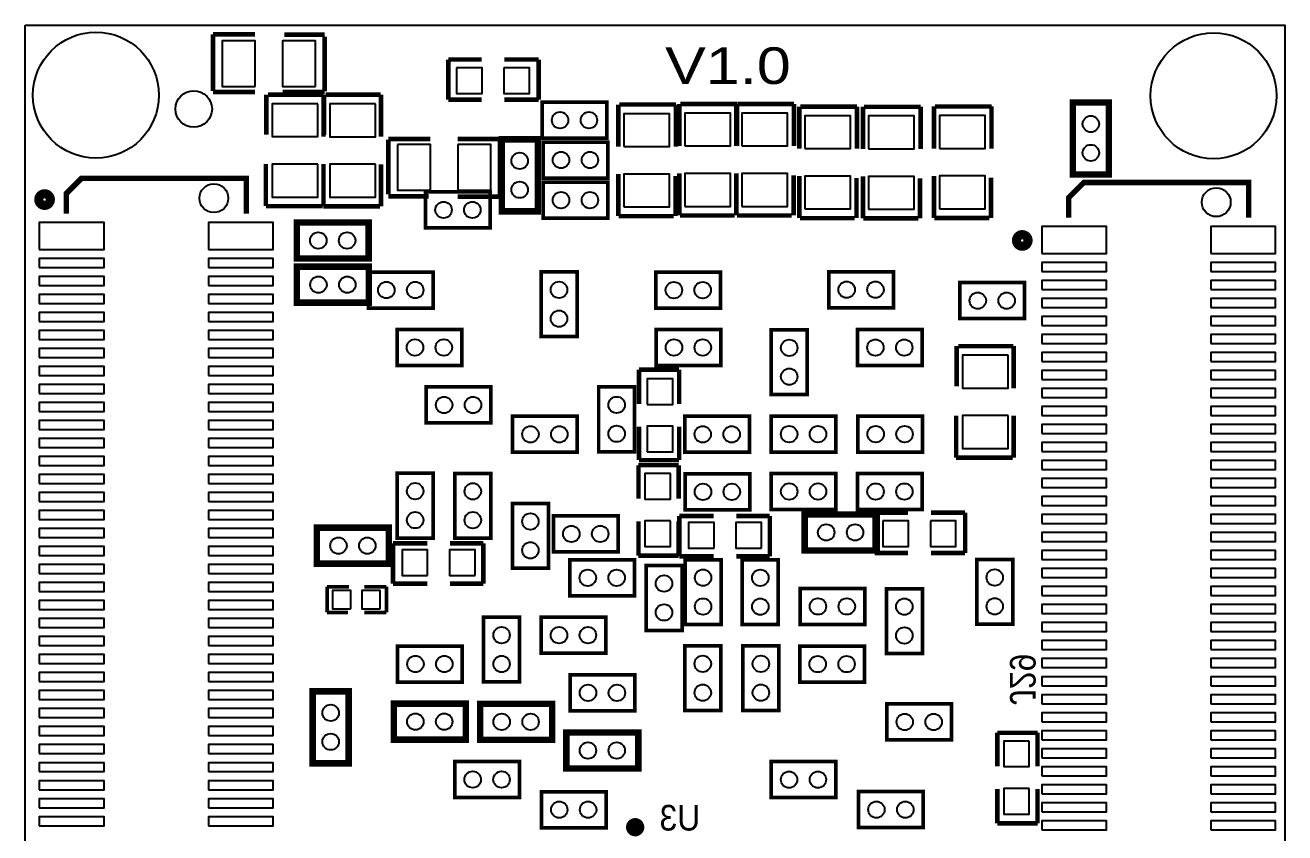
# Model space of a CAD drawing. Extents: x 33.6 to 68.6, y 12.9 to 54.9.
# Drawn here: x 33.58 to 68.58, y 32.47 to 54.9 of the extents above; entities that cross this region are included whole.
import ezdxf

# ---------------------------------------------------------------- set-up
doc = ezdxf.new("R2010")
doc.units = 0
for name, color, linetype in [('BG_OUTLINE', 3, 'CONTINUOUS'), ('BG_SILKSCREEN_BOTTOM', 2, 'CONTINUOUS'), ('PG_SILKSCREEN_BOTTOM', 5, 'CONTINUOUS'), ('PIN_BOTTOM', 6, 'CONTINUOUS'), ('RD_SILKSCREEN_BOTTOM', 7, 'CONTINUOUS')]:
    doc.layers.add(name, color=color, linetype=linetype)

msp = doc.modelspace()

# ---------------------------------------------------------------- linework, layer by layer
at = {"layer": 'BG_OUTLINE'}
msp.add_lwpolyline([(33.5763, 54.8978), (68.5775, 54.8978), (68.5775, 12.8956), (33.5763, 12.8956)], close=True, dxfattribs=at)
at = {"layer": 'PG_SILKSCREEN_BOTTOM'}
for points, const_width in [([(38.796, 54.6456), (38.796, 53.0708)], 0.127), ([(39.9644, 54.6456), (38.796, 54.6456)], 0.127), ([(40.7772, 54.6329), (41.8948, 54.6329)], 0.127), ([(41.8948, 54.5821), (41.8948, 53.0581)], 0.127), ([(45.3314, 52.8269), (45.3314, 53.9445)], 0.127), ([(45.3314, 53.9445), (46.2585, 53.9445)], 0.127), ([(47.846, 53.9445), (46.8935, 53.9445)], 0.127), ([(47.846, 52.8269), (47.846, 53.9445)], 0.127), ([(38.796, 53.0454), (39.9644, 53.0454)], 0.127), ([(40.2768, 51.8541), (40.2768, 52.9717)], 0.127), ([(40.3276, 52.9717), (41.8516, 52.9717)], 0.127), ([(41.8948, 53.0454), (40.7264, 53.0454)], 0.127), ([(41.8643, 52.9717), (41.8643, 51.8033)], 0.127), ([(41.877, 51.849), (41.877, 52.9666)], 0.127), ([(41.9278, 52.9666), (43.4518, 52.9666)], 0.127), ([(43.4645, 52.9666), (43.4645, 51.7982)], 0.127), ([(46.2585, 52.8269), (45.3314, 52.8269)], 0.127), ([(46.8935, 52.8269), (47.846, 52.8269)], 0.127), ([(50.0583, 52.6948), (50.0583, 51.5264)], 0.127), ([(51.6585, 52.6948), (50.0837, 52.6948)], 0.127), ([(51.6585, 51.5264), (51.6585, 52.6948)], 0.127), ([(51.755, 52.7126), (51.755, 51.5442)], 0.127), ([(53.3552, 52.7126), (51.7804, 52.7126)], 0.127), ([(53.34, 52.7126), (53.34, 51.5442)], 0.127), ([(53.3552, 51.5442), (53.3552, 52.7126)], 0.127), ([(54.9402, 52.7126), (53.3654, 52.7126)], 0.127), ([(54.9402, 51.5442), (54.9402, 52.7126)], 0.127), ([(55.0896, 52.6387), (55.0896, 51.4703)], 0.127), ([(56.6898, 52.6387), (55.115, 52.6387)], 0.127), ([(56.6898, 51.4703), (56.6898, 52.6387)], 0.127), ([(56.8561, 52.6313), (56.8561, 51.4629)], 0.127), ([(58.4563, 52.6313), (56.8815, 52.6313)], 0.127), ([(58.4563, 51.4629), (58.4563, 52.6313)], 0.127), ([(58.8284, 52.6415), (58.8284, 51.4731)], 0.127), ([(60.4286, 52.6415), (58.8538, 52.6415)], 0.127), ([(60.4286, 51.4731), (60.4286, 52.6415)], 0.127), ([(43.6664, 51.736), (44.8348, 51.736)], 0.127), ([(43.6664, 50.1993), (43.6664, 51.7233)], 0.127), ([(46.7652, 51.736), (45.5968, 51.736)], 0.127), ([(46.7652, 50.1358), (46.7652, 51.7106)], 0.127), ([(40.2641, 51.0413), (40.2641, 49.8729)], 0.127), ([(41.8643, 49.8729), (41.8643, 51.0413)], 0.127), ([(41.8643, 51.0362), (41.8643, 49.8678)], 0.127), ([(43.4645, 49.8678), (43.4645, 51.0362)], 0.127), ([(50.0583, 49.596), (50.0583, 50.7644)], 0.127), ([(51.6458, 50.7136), (51.6458, 49.596)], 0.127), ([(51.755, 49.6138), (51.755, 50.7822)], 0.127), ([(53.34, 49.6138), (53.34, 50.7822)], 0.127), ([(53.3425, 50.7314), (53.3425, 49.6138)], 0.127), ([(54.9275, 50.7314), (54.9275, 49.6138)], 0.127), ([(55.0896, 49.5399), (55.0896, 50.7083)], 0.127), ([(56.8561, 49.5325), (56.8561, 50.7009)], 0.127), ([(58.8284, 49.5427), (58.8284, 50.7111)], 0.127), ([(34.7185, 49.6646), (34.7185, 50.2234), (35.1386, 50.6435), (39.7187, 50.6435), (39.7187, 49.6646)], 0.1524), ([(56.6771, 50.6575), (56.6771, 49.5399)], 0.127), ([(58.4436, 50.6501), (58.4436, 49.5325)], 0.127), ([(60.4159, 50.6603), (60.4159, 49.5427)], 0.127), ([(62.5721, 49.5529), (62.5721, 50.1117), (62.9923, 50.5318), (67.5724, 50.5318), (67.5724, 49.5529)], 0.1524), ([(44.784, 50.1485), (43.6664, 50.1485)], 0.127), ([(45.5968, 50.1358), (46.7652, 50.1358)], 0.127), ([(40.2641, 49.8729), (41.8389, 49.8729)], 0.127), ([(41.8643, 49.8678), (43.4391, 49.8678)], 0.127), ([(51.595, 49.596), (50.071, 49.596)], 0.127), ([(53.2917, 49.6138), (51.7677, 49.6138)], 0.127), ([(54.8767, 49.6138), (53.3527, 49.6138)], 0.127), ([(56.6263, 49.5399), (55.1023, 49.5399)], 0.127), ([(58.3928, 49.5325), (56.8688, 49.5325)], 0.127), ([(60.3651, 49.5427), (58.8411, 49.5427)], 0.127), ([(59.4573, 44.8676), (59.4573, 45.9852)], 0.127), ([(59.5081, 45.9852), (61.0321, 45.9852)], 0.127), ([(61.0448, 45.9852), (61.0448, 44.8168)], 0.127), ([(51.7474, 45.3339), (50.6298, 45.3339)], 0.127), ([(50.6298, 45.3339), (50.6298, 44.3814)], 0.127), ([(51.7474, 44.3814), (51.7474, 45.3339)], 0.127), ([(59.4446, 44.0548), (59.4446, 42.8864)], 0.127), ([(61.0448, 42.8864), (61.0448, 44.0548)], 0.127), ([(50.6298, 42.8193), (50.6298, 43.7464)], 0.127), ([(51.7474, 43.7464), (51.7474, 42.8193)], 0.127), ([(50.6171, 41.7525), (50.6171, 42.6796)], 0.127), ([(50.6171, 42.6796), (51.7347, 42.6796)], 0.127), ([(51.7474, 42.8193), (50.6298, 42.8193)], 0.127), ([(51.7347, 42.6796), (51.7347, 41.7525)], 0.127), ([(59.4446, 42.8864), (61.0194, 42.8864)], 0.127), ([(52.7045, 41.2661), (51.752, 41.2661)], 0.127), ([(51.752, 41.2661), (51.752, 40.1485)], 0.127), ([(53.3395, 41.2661), (54.2666, 41.2661)], 0.127), ([(54.2666, 41.2661), (54.2666, 40.1485)], 0.127), ([(57.1802, 40.2422), (57.1802, 41.3598)], 0.127), ([(57.1802, 41.3598), (58.1073, 41.3598)], 0.127), ([(59.6948, 41.3598), (58.7423, 41.3598)], 0.127), ([(59.6948, 40.2422), (59.6948, 41.3598)], 0.127), ([(50.6171, 41.1175), (50.6171, 40.165)], 0.127), ([(51.7347, 40.165), (51.7347, 41.1175)], 0.127), ([(44.7472, 40.5079), (43.7947, 40.5079)], 0.127), ([(43.7947, 40.5079), (43.7947, 39.3903)], 0.127), ([(45.3822, 40.5079), (46.3093, 40.5079)], 0.127), ([(46.3093, 40.5079), (46.3093, 39.3903)], 0.127), ([(58.1073, 40.2422), (57.1802, 40.2422)], 0.127), ([(58.7423, 40.2422), (59.6948, 40.2422)], 0.127), ([(50.6171, 40.165), (51.7347, 40.165)], 0.127), ([(51.752, 40.1485), (52.7045, 40.1485)], 0.127), ([(54.2666, 40.1485), (53.3395, 40.1485)], 0.127), ([(42.5729, 39.304), (41.9633, 39.304)], 0.1016), ([(41.9633, 39.304), (41.9633, 38.5928)], 0.1016), ([(43.6143, 39.304), (43.0047, 39.304)], 0.1016), ([(43.6143, 39.304), (43.6143, 38.5928)], 0.1016), ([(43.7947, 39.3903), (44.7472, 39.3903)], 0.127), ([(46.3093, 39.3903), (45.3822, 39.3903)], 0.127), ([(41.9633, 38.5928), (42.5475, 38.5928)], 0.1016), ([(43.6143, 38.5928), (43.0047, 38.5928)], 0.1016), ([(60.5892, 34.3205), (60.5892, 35.2476)], 0.127), ([(60.5892, 35.2476), (61.7068, 35.2476)], 0.127), ([(61.7068, 35.2476), (61.7068, 34.3205)], 0.127), ([(60.5892, 33.6855), (60.5892, 32.733)], 0.127), ([(61.7068, 32.733), (61.7068, 33.6855)], 0.127), ([(60.5892, 32.733), (61.7068, 32.733)], 0.127)]:
    msp.add_lwpolyline(points, dxfattribs=dict(at, const_width=const_width))
for points, const_width in [([(49.7383, 52.7591), (47.9415, 52.7591), (47.9415, 51.7594), (49.7383, 51.7594)], 0.1016), ([(63.6875, 50.7525), (63.6875, 52.7525), (62.6877, 52.7525), (62.6877, 50.7525)], 0.1778), ([(47.8175, 49.7289), (47.8175, 51.7289), (46.8178, 51.7289), (46.8178, 49.7289)], 0.1778), ([(49.7655, 51.6529), (47.9687, 51.6529), (47.9687, 50.6532), (49.7655, 50.6532)], 0.1016), ([(49.7655, 50.5404), (47.9687, 50.5404), (47.9687, 49.5407), (49.7655, 49.5407)], 0.1016), ([(44.7035, 49.2684), (46.5003, 49.2684), (46.5003, 50.2681), (44.7035, 50.2681)], 0.1016), ([(41.1213, 48.4198), (43.1213, 48.4198), (43.1213, 49.4195), (41.1213, 49.4195)], 0.1778), ([(41.1264, 47.1919), (43.1264, 47.1919), (43.1264, 48.1917), (41.1264, 48.1917)], 0.1778), ([(44.911, 48.0426), (43.1142, 48.0426), (43.1142, 47.0428), (44.911, 47.0428)], 0.1016), ([(48.91, 46.2491), (48.91, 48.0459), (47.9102, 48.0459), (47.9102, 46.2491)], 0.1016), ([(51.1033, 47.0416), (52.9001, 47.0416), (52.9001, 48.0413), (51.1033, 48.0413)], 0.1016), ([(55.9039, 47.0525), (57.7007, 47.0525), (57.7007, 48.0522), (55.9039, 48.0522)], 0.1016), ([(59.5485, 46.7492), (61.3453, 46.7492), (61.3453, 47.749), (59.5485, 47.749)], 0.1016), ([(43.9095, 45.448), (45.7063, 45.448), (45.7063, 46.4477), (43.9095, 46.4477)], 0.1016), ([(52.9024, 46.4485), (51.1056, 46.4485), (51.1056, 45.4487), (52.9024, 45.4487)], 0.1016), ([(55.306, 44.64), (55.306, 46.4368), (54.3062, 46.4368), (54.3062, 44.64)], 0.1016), ([(58.501, 46.4449), (56.704, 46.4449), (56.704, 45.4452), (58.501, 45.4452)], 0.1016), ([(46.5165, 44.8511), (44.7197, 44.8511), (44.7197, 43.8516), (46.5165, 43.8516)], 0.1016), ([(50.5112, 43.0545), (50.5112, 44.8513), (49.5115, 44.8513), (49.5115, 43.0545)], 0.1016), ([(47.119, 43.038), (48.9158, 43.038), (48.9158, 44.038), (47.119, 44.038)], 0.1016), ([(53.7035, 44.0372), (51.9067, 44.0372), (51.9067, 43.0375), (53.7035, 43.0375)], 0.1016), ([(54.3067, 43.0426), (56.1035, 43.0426), (56.1035, 44.0423), (54.3067, 44.0423)], 0.1016), ([(56.7116, 43.0426), (58.5084, 43.0426), (58.5084, 44.0423), (56.7116, 44.0423)], 0.1016), ([(43.9125, 42.4541), (43.9125, 40.6573), (44.9123, 40.6573), (44.9123, 42.4541)], 0.1016), ([(45.5148, 42.4503), (45.5148, 40.6535), (46.5145, 40.6535), (46.5145, 42.4503)], 0.1016), ([(53.7091, 42.4386), (51.9123, 42.4386), (51.9123, 41.4388), (53.7091, 41.4388)], 0.1016), ([(54.3082, 41.4492), (56.105, 41.4492), (56.105, 42.449), (54.3082, 42.449)], 0.1016), ([(56.7078, 41.4467), (58.5046, 41.4467), (58.5046, 42.4464), (56.7078, 42.4464)], 0.1016), ([(48.115, 39.8178), (48.115, 41.6146), (47.115, 41.6146), (47.115, 39.8178)], 0.1016), ([(50.0515, 41.2707), (48.2547, 41.2707), (48.2547, 40.2709), (50.0515, 40.2709)], 0.1016), ([(55.2356, 40.3128), (57.2356, 40.3128), (57.2356, 41.3126), (55.2356, 41.3126)], 0.1778), ([(41.6822, 39.9445), (43.6822, 39.9445), (43.6822, 40.9443), (41.6822, 40.9443)], 0.1778), ([(48.7116, 39.0525), (50.5084, 39.0525), (50.5084, 40.0522), (48.7116, 40.0522)], 0.1016), ([(51.8282, 38.0931), (51.8282, 39.8899), (50.8284, 39.8899), (50.8284, 38.0931)], 0.1016), ([(52.9128, 38.2557), (52.9128, 40.0525), (51.913, 40.0525), (51.913, 38.2557)], 0.1016), ([(54.5023, 38.2539), (54.5023, 40.0507), (53.5023, 40.0507), (53.5023, 38.2539)], 0.1016), ([(61.0179, 38.2608), (61.0179, 40.0576), (60.0182, 40.0576), (60.0182, 38.2608)], 0.1016), ([(56.9034, 39.2575), (55.1066, 39.2575), (55.1066, 38.2575), (56.9034, 38.2575)], 0.1016), ([(58.5059, 37.4531), (58.5059, 39.2499), (57.5061, 39.2499), (57.5061, 37.4531)], 0.1016), ([(46.3146, 38.4559), (46.3146, 36.6591), (47.3144, 36.6591), (47.3144, 38.4559)], 0.1016), ([(47.9128, 37.4579), (49.7096, 37.4579), (49.7096, 38.4579), (47.9128, 38.4579)], 0.1016), ([(45.7205, 37.657), (43.9237, 37.657), (43.9237, 36.6573), (45.7205, 36.6573)], 0.1016), ([(52.9049, 35.864), (52.9049, 37.6608), (51.9049, 37.6608), (51.9049, 35.864)], 0.1016), ([(54.5181, 35.864), (54.5181, 37.6608), (53.5183, 37.6608), (53.5183, 35.864)], 0.1016), ([(55.101, 36.6563), (56.8978, 36.6563), (56.8978, 37.6563), (55.101, 37.6563)], 0.1016), ([(48.7187, 35.8579), (50.5155, 35.8579), (50.5155, 36.8577), (48.7187, 36.8577)], 0.1016), ([(42.5648, 34.4), (42.5648, 36.4), (41.5651, 36.4), (41.5651, 34.4)], 0.1778), ([(45.8183, 36.0573), (43.8183, 36.0573), (43.8183, 35.0576), (45.8183, 35.0576)], 0.1778), ([(46.2186, 35.0525), (48.2186, 35.0525), (48.2186, 36.0523), (46.2186, 36.0523)], 0.1778), ([(57.5198, 35.0482), (59.3166, 35.0482), (59.3166, 36.0479), (57.5198, 36.0479)], 0.1016), ([(50.6138, 35.2547), (48.6138, 35.2547), (48.6138, 34.2549), (50.6138, 34.2549)], 0.1778), ([(45.514, 33.4498), (47.3108, 33.4498), (47.3108, 34.4495), (45.514, 34.4495)], 0.1016), ([(54.3049, 33.4475), (56.1017, 33.4475), (56.1017, 34.4472), (54.3049, 34.4472)], 0.1016), ([(47.9191, 32.6126), (49.7159, 32.6126), (49.7159, 33.6123), (47.9191, 33.6123)], 0.1016), ([(56.7324, 32.6141), (58.5292, 32.6141), (58.5292, 33.6141), (56.7324, 33.6141)], 0.1016)]:
    msp.add_lwpolyline(points, close=True, dxfattribs=dict(at, const_width=const_width))
at = {"layer": 'PG_SILKSCREEN_BOTTOM', "const_width": 0.254}
for points in [[(34.2753, 50.0558, 1), (33.95418, 50.05576, 1)], [(61.4431, 48.9204, 1), (61.12206, 48.9204, 1)], [(50.6522, 32.6263, 1), (50.39905, 32.62606, 1)]]:
    msp.add_lwpolyline(points, format="xyb", close=True, dxfattribs=at)
at = {"layer": 'PIN_BOTTOM'}
for points in [[(39.9644, 53.1978), (39.9644, 54.4678), (39.05, 54.4678), (39.05, 53.1978)], [(41.6408, 53.1978), (41.6408, 54.4678), (40.7264, 54.4678), (40.7264, 53.1978)], [(45.56, 53.7159), (45.56, 53.0047), (46.2712, 53.0047), (46.2712, 53.7159)], [(46.8808, 53.7159), (46.8808, 53.0047), (47.592, 53.0047), (47.592, 53.7159)], [(41.7119, 52.7177), (40.4419, 52.7177), (40.4419, 51.8033), (41.7119, 51.8033)], [(43.3121, 52.7126), (42.0421, 52.7126), (42.0421, 51.7982), (43.3121, 51.7982)], [(50.2107, 51.5264), (51.4807, 51.5264), (51.4807, 52.4408), (50.2107, 52.4408)], [(51.9074, 51.5442), (53.1774, 51.5442), (53.1774, 52.4586), (51.9074, 52.4586)], [(53.4924, 51.5442), (54.7624, 51.5442), (54.7624, 52.4586), (53.4924, 52.4586)], [(55.242, 51.4703), (56.512, 51.4703), (56.512, 52.3847), (55.242, 52.3847)], [(57.0085, 51.4629), (58.2785, 51.4629), (58.2785, 52.3773), (57.0085, 52.3773)], [(58.9808, 51.4731), (60.2508, 51.4731), (60.2508, 52.3875), (58.9808, 52.3875)], [(43.9204, 51.5836), (43.9204, 50.3136), (44.8348, 50.3136), (44.8348, 51.5836)], [(45.5968, 51.5836), (45.5968, 50.3136), (46.5112, 50.3136), (46.5112, 51.5836)], [(41.7119, 51.0413), (40.4419, 51.0413), (40.4419, 50.1269), (41.7119, 50.1269)], [(43.3121, 51.0362), (42.0421, 51.0362), (42.0421, 50.1218), (43.3121, 50.1218)], [(50.2107, 49.85), (51.4807, 49.85), (51.4807, 50.7644), (50.2107, 50.7644)], [(51.9074, 49.8678), (53.1774, 49.8678), (53.1774, 50.7822), (51.9074, 50.7822)], [(53.4924, 49.8678), (54.7624, 49.8678), (54.7624, 50.7822), (53.4924, 50.7822)], [(55.242, 49.7939), (56.512, 49.7939), (56.512, 50.7083), (55.242, 50.7083)], [(57.0085, 49.7865), (58.2785, 49.7865), (58.2785, 50.7009), (57.0085, 50.7009)], [(58.9808, 49.7967), (60.2508, 49.7967), (60.2508, 50.7111), (58.9808, 50.7111)], [(33.96855, 48.66855), (35.76865, 48.66855), (35.76865, 49.41865), (33.96855, 49.41865)], [(38.66855, 48.66855), (40.46865, 48.66855), (40.46865, 49.41865), (38.66855, 49.41865)], [(61.82225, 48.55685), (63.62235, 48.55685), (63.62235, 49.30695), (61.82225, 49.30695)], [(66.52225, 48.55685), (68.32235, 48.55685), (68.32235, 49.30695), (66.52225, 49.30695)], [(33.96855, 48.16855), (35.76865, 48.16855), (35.76865, 48.41845), (33.96855, 48.41845)], [(38.66855, 48.16855), (40.46865, 48.16855), (40.46865, 48.41845), (38.66855, 48.41845)], [(61.82225, 48.05685), (63.62235, 48.05685), (63.62235, 48.30675), (61.82225, 48.30675)], [(66.52225, 48.05685), (68.32235, 48.05685), (68.32235, 48.30675), (66.52225, 48.30675)], [(33.96855, 47.66845), (35.76865, 47.66845), (35.76865, 47.91835), (33.96855, 47.91835)], [(38.66855, 47.66845), (40.46865, 47.66845), (40.46865, 47.91835), (38.66855, 47.91835)], [(61.82225, 47.55675), (63.62235, 47.55675), (63.62235, 47.80665), (61.82225, 47.80665)], [(66.52225, 47.55675), (68.32235, 47.55675), (68.32235, 47.80665), (66.52225, 47.80665)], [(33.96855, 47.16855), (35.76865, 47.16855), (35.76865, 47.41845), (33.96855, 47.41845)], [(38.66855, 47.16855), (40.46865, 47.16855), (40.46865, 47.41845), (38.66855, 47.41845)], [(61.82225, 47.05685), (63.62235, 47.05685), (63.62235, 47.30675), (61.82225, 47.30675)], [(66.52225, 47.05685), (68.32235, 47.05685), (68.32235, 47.30675), (66.52225, 47.30675)], [(33.96855, 46.66845), (35.76865, 46.66845), (35.76865, 46.91835), (33.96855, 46.91835)], [(38.66855, 46.66845), (40.46865, 46.66845), (40.46865, 46.91835), (38.66855, 46.91835)], [(61.82225, 46.55675), (63.62235, 46.55675), (63.62235, 46.80665), (61.82225, 46.80665)], [(66.52225, 46.55675), (68.32235, 46.55675), (68.32235, 46.80665), (66.52225, 46.80665)], [(33.96855, 46.16855), (35.76865, 46.16855), (35.76865, 46.41845), (33.96855, 46.41845)], [(38.66855, 46.16855), (40.46865, 46.16855), (40.46865, 46.41845), (38.66855, 46.41845)], [(61.82225, 46.05685), (63.62235, 46.05685), (63.62235, 46.30675), (61.82225, 46.30675)], [(66.52225, 46.05685), (68.32235, 46.05685), (68.32235, 46.30675), (66.52225, 46.30675)], [(33.96855, 45.66845), (35.76865, 45.66845), (35.76865, 45.91835), (33.96855, 45.91835)], [(38.66855, 45.66845), (40.46865, 45.66845), (40.46865, 45.91835), (38.66855, 45.91835)], [(60.8924, 45.7312), (59.6224, 45.7312), (59.6224, 44.8168), (60.8924, 44.8168)], [(61.82225, 45.55675), (63.62235, 45.55675), (63.62235, 45.80665), (61.82225, 45.80665)], [(66.52225, 45.55675), (68.32235, 45.55675), (68.32235, 45.80665), (66.52225, 45.80665)], [(33.96855, 45.16855), (35.76865, 45.16855), (35.76865, 45.41845), (33.96855, 45.41845)], [(38.66855, 45.16855), (40.46865, 45.16855), (40.46865, 45.41845), (38.66855, 45.41845)], [(61.82225, 45.05685), (63.62235, 45.05685), (63.62235, 45.30675), (61.82225, 45.30675)], [(66.52225, 45.05685), (68.32235, 45.05685), (68.32235, 45.30675), (66.52225, 45.30675)], [(33.96855, 44.66845), (35.76865, 44.66845), (35.76865, 44.91835), (33.96855, 44.91835)], [(38.66855, 44.66845), (40.46865, 44.66845), (40.46865, 44.91835), (38.66855, 44.91835)], [(50.8584, 44.3687), (51.5696, 44.3687), (51.5696, 45.0799), (50.8584, 45.0799)], [(61.82225, 44.55675), (63.62235, 44.55675), (63.62235, 44.80665), (61.82225, 44.80665)], [(66.52225, 44.55675), (68.32235, 44.55675), (68.32235, 44.80665), (66.52225, 44.80665)], [(33.96855, 44.16855), (35.76865, 44.16855), (35.76865, 44.41845), (33.96855, 44.41845)], [(38.66855, 44.16855), (40.46865, 44.16855), (40.46865, 44.41845), (38.66855, 44.41845)], [(61.82225, 44.05685), (63.62235, 44.05685), (63.62235, 44.30675), (61.82225, 44.30675)], [(66.52225, 44.05685), (68.32235, 44.05685), (68.32235, 44.30675), (66.52225, 44.30675)], [(33.96855, 43.66845), (35.76865, 43.66845), (35.76865, 43.91835), (33.96855, 43.91835)], [(38.66855, 43.66845), (40.46865, 43.66845), (40.46865, 43.91835), (38.66855, 43.91835)], [(50.8584, 43.0479), (51.5696, 43.0479), (51.5696, 43.7591), (50.8584, 43.7591)], [(60.8924, 44.0548), (59.6224, 44.0548), (59.6224, 43.1404), (60.8924, 43.1404)], [(61.82225, 43.55675), (63.62235, 43.55675), (63.62235, 43.80665), (61.82225, 43.80665)], [(66.52225, 43.55675), (68.32235, 43.55675), (68.32235, 43.80665), (66.52225, 43.80665)], [(33.96855, 43.16855), (35.76865, 43.16855), (35.76865, 43.41845), (33.96855, 43.41845)], [(38.66855, 43.16855), (40.46865, 43.16855), (40.46865, 43.41845), (38.66855, 43.41845)], [(61.82225, 43.05685), (63.62235, 43.05685), (63.62235, 43.30675), (61.82225, 43.30675)], [(66.52225, 43.05685), (68.32235, 43.05685), (68.32235, 43.30675), (66.52225, 43.30675)], [(33.96855, 42.66845), (35.76865, 42.66845), (35.76865, 42.91835), (33.96855, 42.91835)], [(38.66855, 42.66845), (40.46865, 42.66845), (40.46865, 42.91835), (38.66855, 42.91835)], [(61.82225, 42.55675), (63.62235, 42.55675), (63.62235, 42.80665), (61.82225, 42.80665)], [(66.52225, 42.55675), (68.32235, 42.55675), (68.32235, 42.80665), (66.52225, 42.80665)], [(33.96855, 42.16855), (35.76865, 42.16855), (35.76865, 42.41845), (33.96855, 42.41845)], [(38.66855, 42.16855), (40.46865, 42.16855), (40.46865, 42.41845), (38.66855, 42.41845)], [(51.5061, 42.451), (50.7949, 42.451), (50.7949, 41.7398), (51.5061, 41.7398)], [(61.82225, 42.05685), (63.62235, 42.05685), (63.62235, 42.30675), (61.82225, 42.30675)], [(66.52225, 42.05685), (68.32235, 42.05685), (68.32235, 42.30675), (66.52225, 42.30675)], [(33.96855, 41.66845), (35.76865, 41.66845), (35.76865, 41.91835), (33.96855, 41.91835)], [(38.66855, 41.66845), (40.46865, 41.66845), (40.46865, 41.91835), (38.66855, 41.91835)], [(61.82225, 41.55675), (63.62235, 41.55675), (63.62235, 41.80665), (61.82225, 41.80665)], [(66.52225, 41.55675), (68.32235, 41.55675), (68.32235, 41.80665), (66.52225, 41.80665)], [(33.96855, 41.16855), (35.76865, 41.16855), (35.76865, 41.41845), (33.96855, 41.41845)], [(38.66855, 41.16855), (40.46865, 41.16855), (40.46865, 41.41845), (38.66855, 41.41845)], [(61.82225, 41.05685), (63.62235, 41.05685), (63.62235, 41.30675), (61.82225, 41.30675)], [(66.52225, 41.05685), (68.32235, 41.05685), (68.32235, 41.30675), (66.52225, 41.30675)], [(51.5061, 41.1302), (50.7949, 41.1302), (50.7949, 40.419), (51.5061, 40.419)], [(52.7172, 40.3771), (52.7172, 41.0883), (52.006, 41.0883), (52.006, 40.3771)], [(54.038, 40.3771), (54.038, 41.0883), (53.3268, 41.0883), (53.3268, 40.3771)], [(57.4088, 41.1312), (57.4088, 40.42), (58.12, 40.42), (58.12, 41.1312)], [(58.7296, 41.1312), (58.7296, 40.42), (59.4408, 40.42), (59.4408, 41.1312)], [(33.96855, 40.66845), (35.76865, 40.66845), (35.76865, 40.91835), (33.96855, 40.91835)], [(38.66855, 40.66845), (40.46865, 40.66845), (40.46865, 40.91835), (38.66855, 40.91835)], [(61.82225, 40.55675), (63.62235, 40.55675), (63.62235, 40.80665), (61.82225, 40.80665)], [(66.52225, 40.55675), (68.32235, 40.55675), (68.32235, 40.80665), (66.52225, 40.80665)], [(33.96855, 40.16855), (35.76865, 40.16855), (35.76865, 40.41845), (33.96855, 40.41845)], [(38.66855, 40.16855), (40.46865, 40.16855), (40.46865, 40.41845), (38.66855, 40.41845)], [(44.7599, 39.6189), (44.7599, 40.3301), (44.0487, 40.3301), (44.0487, 39.6189)], [(46.0807, 39.6189), (46.0807, 40.3301), (45.3695, 40.3301), (45.3695, 39.6189)], [(61.82225, 40.05685), (63.62235, 40.05685), (63.62235, 40.30675), (61.82225, 40.30675)], [(66.52225, 40.05685), (68.32235, 40.05685), (68.32235, 40.30675), (66.52225, 40.30675)], [(33.96855, 39.66845), (35.76865, 39.66845), (35.76865, 39.91835), (33.96855, 39.91835)], [(38.66855, 39.66845), (40.46865, 39.66845), (40.46865, 39.91835), (38.66855, 39.91835)], [(61.82225, 39.55675), (63.62235, 39.55675), (63.62235, 39.80665), (61.82225, 39.80665)], [(66.52225, 39.55675), (68.32235, 39.55675), (68.32235, 39.80665), (66.52225, 39.80665)], [(33.96855, 39.16855), (35.76865, 39.16855), (35.76865, 39.41845), (33.96855, 39.41845)], [(38.66855, 39.16855), (40.46865, 39.16855), (40.46865, 39.41845), (38.66855, 39.41845)], [(42.6237, 38.6944), (42.6237, 39.2024), (42.1157, 39.2024), (42.1157, 38.6944)], [(43.4365, 38.6944), (43.4365, 39.2024), (42.9285, 39.2024), (42.9285, 38.6944)], [(61.82225, 39.05685), (63.62235, 39.05685), (63.62235, 39.30675), (61.82225, 39.30675)], [(66.52225, 39.05685), (68.32235, 39.05685), (68.32235, 39.30675), (66.52225, 39.30675)], [(33.96855, 38.66845), (35.76865, 38.66845), (35.76865, 38.91835), (33.96855, 38.91835)], [(38.66855, 38.66845), (40.46865, 38.66845), (40.46865, 38.91835), (38.66855, 38.91835)], [(61.82225, 38.55675), (63.62235, 38.55675), (63.62235, 38.80665), (61.82225, 38.80665)], [(66.52225, 38.55675), (68.32235, 38.55675), (68.32235, 38.80665), (66.52225, 38.80665)], [(33.96855, 38.16855), (35.76865, 38.16855), (35.76865, 38.41845), (33.96855, 38.41845)], [(38.66855, 38.16855), (40.46865, 38.16855), (40.46865, 38.41845), (38.66855, 38.41845)], [(61.82225, 38.05685), (63.62235, 38.05685), (63.62235, 38.30675), (61.82225, 38.30675)], [(66.52225, 38.05685), (68.32235, 38.05685), (68.32235, 38.30675), (66.52225, 38.30675)], [(33.96855, 37.66845), (35.76865, 37.66845), (35.76865, 37.91835), (33.96855, 37.91835)], [(38.66855, 37.66845), (40.46865, 37.66845), (40.46865, 37.91835), (38.66855, 37.91835)], [(61.82225, 37.55675), (63.62235, 37.55675), (63.62235, 37.80665), (61.82225, 37.80665)], [(66.52225, 37.55675), (68.32235, 37.55675), (68.32235, 37.80665), (66.52225, 37.80665)], [(33.96855, 37.16855), (35.76865, 37.16855), (35.76865, 37.41845), (33.96855, 37.41845)], [(38.66855, 37.16855), (40.46865, 37.16855), (40.46865, 37.41845), (38.66855, 37.41845)], [(61.82225, 37.05685), (63.62235, 37.05685), (63.62235, 37.30675), (61.82225, 37.30675)], [(66.52225, 37.05685), (68.32235, 37.05685), (68.32235, 37.30675), (66.52225, 37.30675)], [(33.96855, 36.66845), (35.76865, 36.66845), (35.76865, 36.91835), (33.96855, 36.91835)], [(38.66855, 36.66845), (40.46865, 36.66845), (40.46865, 36.91835), (38.66855, 36.91835)], [(61.82225, 36.55675), (63.62235, 36.55675), (63.62235, 36.80665), (61.82225, 36.80665)], [(66.52225, 36.55675), (68.32235, 36.55675), (68.32235, 36.80665), (66.52225, 36.80665)], [(33.96855, 36.16855), (35.76865, 36.16855), (35.76865, 36.41845), (33.96855, 36.41845)], [(38.66855, 36.16855), (40.46865, 36.16855), (40.46865, 36.41845), (38.66855, 36.41845)], [(61.82225, 36.05685), (63.62235, 36.05685), (63.62235, 36.30675), (61.82225, 36.30675)], [(66.52225, 36.05685), (68.32235, 36.05685), (68.32235, 36.30675), (66.52225, 36.30675)], [(33.96855, 35.66845), (35.76865, 35.66845), (35.76865, 35.91835), (33.96855, 35.91835)], [(38.66855, 35.66845), (40.46865, 35.66845), (40.46865, 35.91835), (38.66855, 35.91835)], [(61.82225, 35.55675), (63.62235, 35.55675), (63.62235, 35.80665), (61.82225, 35.80665)], [(66.52225, 35.55675), (68.32235, 35.55675), (68.32235, 35.80665), (66.52225, 35.80665)], [(33.96855, 35.16855), (35.76865, 35.16855), (35.76865, 35.41845), (33.96855, 35.41845)], [(38.66855, 35.16855), (40.46865, 35.16855), (40.46865, 35.41845), (38.66855, 35.41845)], [(61.4782, 35.019), (60.767, 35.019), (60.767, 34.3078), (61.4782, 34.3078)], [(61.82225, 35.05685), (63.62235, 35.05685), (63.62235, 35.30675), (61.82225, 35.30675)], [(66.52225, 35.05685), (68.32235, 35.05685), (68.32235, 35.30675), (66.52225, 35.30675)], [(33.96855, 34.66845), (35.76865, 34.66845), (35.76865, 34.91835), (33.96855, 34.91835)], [(38.66855, 34.66845), (40.46865, 34.66845), (40.46865, 34.91835), (38.66855, 34.91835)], [(61.82225, 34.55675), (63.62235, 34.55675), (63.62235, 34.80665), (61.82225, 34.80665)], [(66.52225, 34.55675), (68.32235, 34.55675), (68.32235, 34.80665), (66.52225, 34.80665)], [(33.96855, 34.16855), (35.76865, 34.16855), (35.76865, 34.41845), (33.96855, 34.41845)], [(38.66855, 34.16855), (40.46865, 34.16855), (40.46865, 34.41845), (38.66855, 34.41845)], [(61.82225, 34.05685), (63.62235, 34.05685), (63.62235, 34.30675), (61.82225, 34.30675)], [(66.52225, 34.05685), (68.32235, 34.05685), (68.32235, 34.30675), (66.52225, 34.30675)], [(33.96855, 33.66845), (35.76865, 33.66845), (35.76865, 33.91835), (33.96855, 33.91835)], [(38.66855, 33.66845), (40.46865, 33.66845), (40.46865, 33.91835), (38.66855, 33.91835)], [(61.4782, 33.6982), (60.767, 33.6982), (60.767, 32.987), (61.4782, 32.987)], [(61.82225, 33.55675), (63.62235, 33.55675), (63.62235, 33.80665), (61.82225, 33.80665)], [(66.52225, 33.55675), (68.32235, 33.55675), (68.32235, 33.80665), (66.52225, 33.80665)], [(33.96855, 33.16855), (35.76865, 33.16855), (35.76865, 33.41845), (33.96855, 33.41845)], [(38.66855, 33.16855), (40.46865, 33.16855), (40.46865, 33.41845), (38.66855, 33.41845)], [(61.82225, 33.05685), (63.62235, 33.05685), (63.62235, 33.30675), (61.82225, 33.30675)], [(66.52225, 33.05685), (68.32235, 33.05685), (68.32235, 33.30675), (66.52225, 33.30675)], [(33.96855, 32.66845), (35.76865, 32.66845), (35.76865, 32.91835), (33.96855, 32.91835)], [(38.66855, 32.66845), (40.46865, 32.66845), (40.46865, 32.91835), (38.66855, 32.91835)], [(61.82225, 32.55675), (63.62235, 32.55675), (63.62235, 32.80665), (61.82225, 32.80665)], [(66.52225, 32.55675), (68.32235, 32.55675), (68.32235, 32.80665), (66.52225, 32.80665)]]:
    msp.add_lwpolyline(points, close=True, dxfattribs=at)
for centre, radius in [((35.5422, 52.9565), 1.75005), ((66.5988, 52.9387), 1.75005), ((38.26, 52.5704), 0.508), ((48.4391, 52.2592), 0.2286), ((49.2407, 52.2592), 0.2286), ((63.1876, 52.1533), 0.2286), ((63.1876, 51.3517), 0.2286), ((47.3177, 51.1297), 0.2286), ((48.4663, 51.1531), 0.2286), ((49.2679, 51.1531), 0.2286), ((38.8185, 50.0936), 0.40005), ((47.3177, 50.3281), 0.2286), ((48.4663, 50.0405), 0.2286), ((49.2679, 50.0405), 0.2286), ((66.6722, 49.9819), 0.40005), ((45.2011, 49.7683), 0.2286), ((46.0027, 49.7683), 0.2286), ((41.7205, 48.9196), 0.2286), ((42.5221, 48.9196), 0.2286), ((41.7256, 47.6918), 0.2286), ((42.5272, 47.6918), 0.2286), ((43.6118, 47.5427), 0.2286), ((44.4134, 47.5427), 0.2286), ((48.4101, 47.5483), 0.2286), ((51.6009, 47.5414), 0.2286), ((52.4025, 47.5414), 0.2286), ((56.4015, 47.5524), 0.2286), ((57.2031, 47.5524), 0.2286), ((60.0461, 47.2491), 0.2286), ((60.8477, 47.2491), 0.2286), ((48.4101, 46.7467), 0.2286), ((44.4071, 45.9478), 0.2286), ((45.2087, 45.9478), 0.2286), ((51.6032, 45.9486), 0.2286), ((52.4048, 45.9486), 0.2286), ((54.8061, 45.9392), 0.2286), ((57.2016, 45.945), 0.2286), ((58.0032, 45.945), 0.2286), ((54.8061, 45.1376), 0.2286), ((45.2173, 44.3512), 0.2286), ((46.0189, 44.3512), 0.2286), ((50.0113, 44.3537), 0.2286), ((47.6166, 43.5381), 0.2286), ((48.4182, 43.5381), 0.2286), ((50.0113, 43.5521), 0.2286), ((52.4043, 43.5374), 0.2286), ((53.2059, 43.5374), 0.2286), ((54.8043, 43.5425), 0.2286), ((55.6059, 43.5425), 0.2286), ((57.2092, 43.5425), 0.2286), ((58.0108, 43.5425), 0.2286), ((44.4124, 41.9565), 0.2286), ((46.0146, 41.9527), 0.2286), ((52.4099, 41.9387), 0.2286), ((53.2115, 41.9387), 0.2286), ((54.8058, 41.9491), 0.2286), ((55.6074, 41.9491), 0.2286), ((57.2054, 41.9466), 0.2286), ((58.007, 41.9466), 0.2286), ((44.4124, 41.1549), 0.2286), ((46.0146, 41.1511), 0.2286), ((47.6148, 41.117), 0.2286), ((48.7523, 40.7708), 0.2286), ((49.5539, 40.7708), 0.2286), ((55.8348, 40.8127), 0.2286), ((56.6364, 40.8127), 0.2286), ((42.2814, 40.4444), 0.2286), ((43.083, 40.4444), 0.2286), ((47.6148, 40.3154), 0.2286), ((49.2092, 39.5526), 0.2286), ((50.0108, 39.5526), 0.2286), ((51.3283, 39.3923), 0.2286), ((52.4129, 39.5549), 0.2286), ((54.0022, 39.5531), 0.2286), ((60.518, 39.56), 0.2286), ((52.4129, 38.7533), 0.2286), ((54.0022, 38.7515), 0.2286), ((55.6042, 38.7576), 0.2286), ((56.4058, 38.7576), 0.2286), ((58.006, 38.7523), 0.2286), ((60.518, 38.7584), 0.2286), ((51.3283, 38.5907), 0.2286), ((46.8145, 37.9583), 0.2286), ((48.4104, 37.9578), 0.2286), ((49.212, 37.9578), 0.2286), ((58.006, 37.9507), 0.2286), ((44.4213, 37.1572), 0.2286), ((45.2229, 37.1572), 0.2286), ((46.8145, 37.1567), 0.2286), ((52.405, 37.1632), 0.2286), ((54.0182, 37.1632), 0.2286), ((55.5986, 37.1561), 0.2286), ((56.4002, 37.1561), 0.2286), ((49.2163, 36.3578), 0.2286), ((50.0179, 36.3578), 0.2286), ((52.405, 36.3616), 0.2286), ((54.0182, 36.3616), 0.2286), ((42.0649, 35.8008), 0.2286), ((44.4175, 35.5575), 0.2286), ((45.2191, 35.5575), 0.2286), ((46.8178, 35.5524), 0.2286), ((47.6194, 35.5524), 0.2286), ((58.0174, 35.5483), 0.2286), ((58.819, 35.5483), 0.2286), ((42.0649, 34.9992), 0.2286), ((49.213, 34.7548), 0.2286), ((50.0146, 34.7548), 0.2286), ((46.0116, 33.9494), 0.2286), ((46.8132, 33.9494), 0.2286), ((54.8025, 33.9476), 0.2286), ((55.6041, 33.9476), 0.2286), ((48.4167, 33.1125), 0.2286), ((49.2183, 33.1125), 0.2286), ((57.23, 33.114), 0.2286), ((58.0316, 33.114), 0.2286)]:
    msp.add_circle(centre, radius, dxfattribs=at)

# ---------------------------------------------------------------- texts
at = {"layer": 'BG_SILKSCREEN_BOTTOM', "width": 1.25}
msp.add_text('V1.0', height=1.016, dxfattribs=at).set_placement((51.3563, 53.2663))
at = {"layer": 'RD_SILKSCREEN_BOTTOM', "text_generation_flag": 2, "width": 0.928571}
msp.add_text('J29', height=0.7112, rotation=270, dxfattribs=at).set_placement((60.9415, 36.0197))
msp.add_text('U3', height=0.7112, dxfattribs=at).set_placement((52.3326, 32.5338))

doc.saveas('drawing.dxf')
